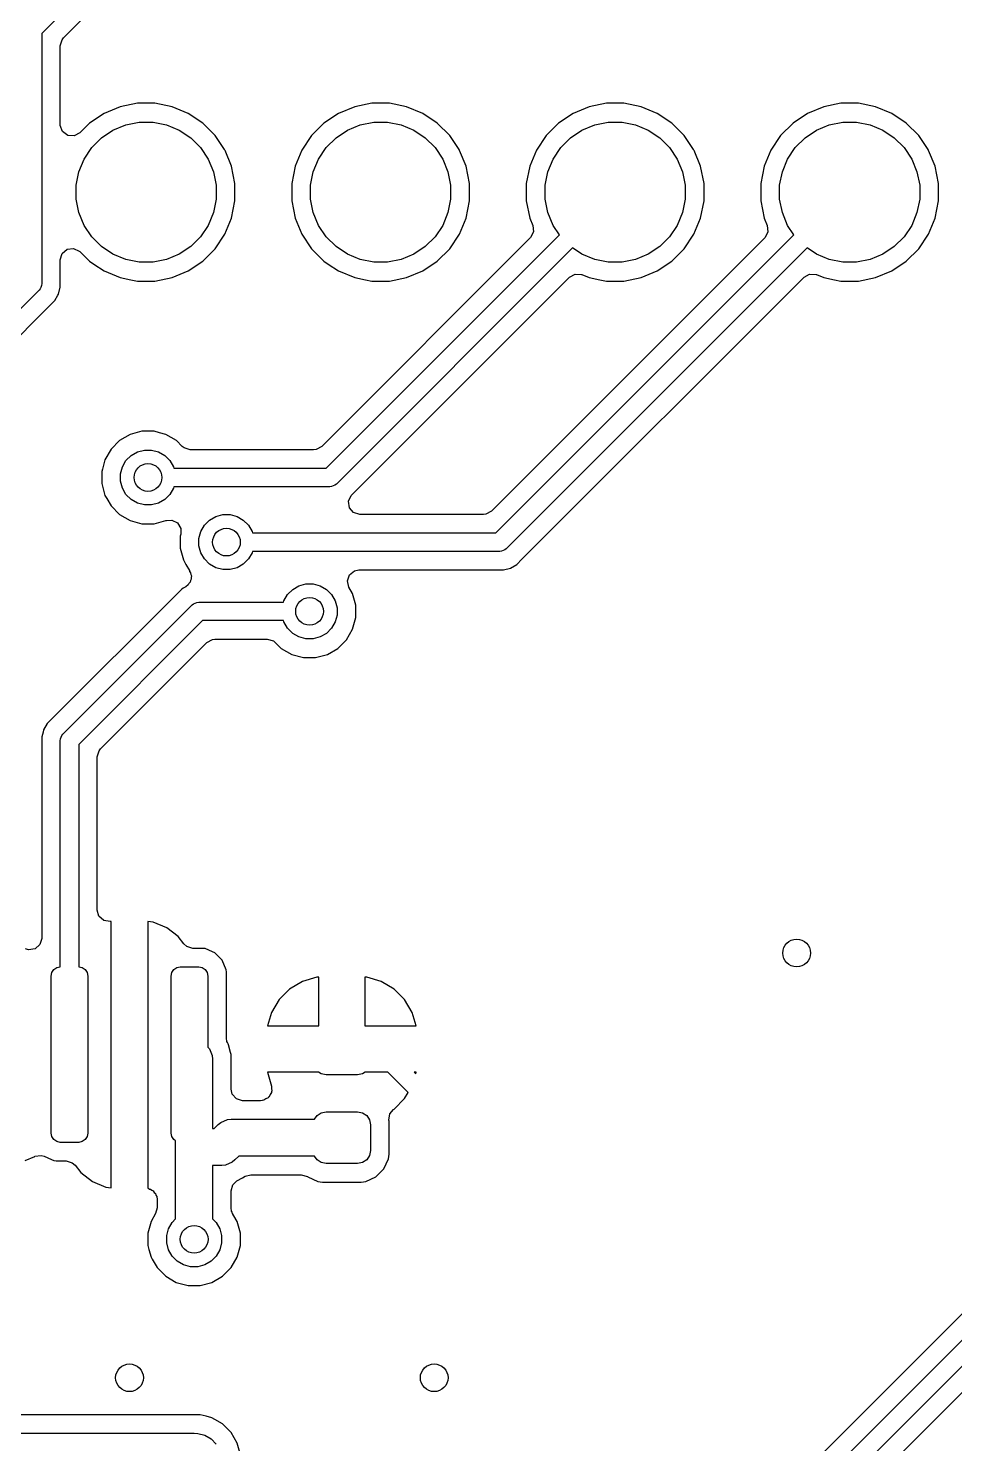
# Model space of a CAD drawing. Header units: inches. Extents: x 2.9 to 6.6, y -4.54 to -2.01.
# Drawn here: x 5.524 to 5.919, y -3.501 to -2.897 of the extents above; entities that cross this region are included whole.
import ezdxf

# ---------------------------------------------------------------- set-up
doc = ezdxf.new("R2010")
doc.units = ezdxf.units.IN
doc.header["$MEASUREMENT"] = 0
doc.layers.add('BLACK', color=7, linetype='CONTINUOUS')

msp = doc.modelspace()

# ---------------------------------------------------------------- linework, layer by layer
at = {"layer": 'BLACK', "linetype": 'CONTINUOUS'}
for p, q in [((5.7768, -2.652), (5.52953, -2.89927)), ((5.53885, -2.90111), (5.65648, -2.78348)), ((5.52953, -2.89927), (5.52953, -3.00591)), ((5.53742, -2.90456), (5.5382, -2.90192)), ((5.5382, -2.90192), (5.53885, -2.90111)), ((5.53742, -2.93815), (5.53742, -2.90456)), ((5.56296, -2.93049), (5.55607, -2.93335)), ((5.57028, -2.92904), (5.56296, -2.93049)), ((5.56296, -2.93049), (5.56296, -2.93049)), ((5.57775, -2.92904), (5.57028, -2.92904)), ((5.57028, -2.92904), (5.57028, -2.92904)), ((5.58507, -2.93049), (5.57775, -2.92904)), ((5.57775, -2.92904), (5.57775, -2.92904)), ((5.59197, -2.93335), (5.58507, -2.93049)), ((5.58507, -2.93049), (5.58507, -2.93049)), ((5.66296, -2.93049), (5.65607, -2.93335)), ((5.67028, -2.92904), (5.66296, -2.93049)), ((5.66296, -2.93049), (5.66296, -2.93049)), ((5.67775, -2.92904), (5.67028, -2.92904)), ((5.67028, -2.92904), (5.67028, -2.92904)), ((5.68507, -2.93049), (5.67775, -2.92904)), ((5.67775, -2.92904), (5.67775, -2.92904)), ((5.69197, -2.93335), (5.68507, -2.93049)), ((5.68507, -2.93049), (5.68507, -2.93049)), ((5.76296, -2.93049), (5.75607, -2.93335)), ((5.77028, -2.92904), (5.76296, -2.93049)), ((5.76296, -2.93049), (5.76296, -2.93049)), ((5.77775, -2.92904), (5.77028, -2.92904)), ((5.77028, -2.92904), (5.77028, -2.92904)), ((5.78507, -2.93049), (5.77775, -2.92904)), ((5.77775, -2.92904), (5.77775, -2.92904)), ((5.79197, -2.93335), (5.78507, -2.93049)), ((5.78507, -2.93049), (5.78507, -2.93049)), ((5.86296, -2.93049), (5.85607, -2.93335)), ((5.87028, -2.92904), (5.86296, -2.93049)), ((5.86296, -2.93049), (5.86296, -2.93049)), ((5.87775, -2.92904), (5.87028, -2.92904)), ((5.87028, -2.92904), (5.87028, -2.92904)), ((5.88507, -2.93049), (5.87775, -2.92904)), ((5.87775, -2.92904), (5.87775, -2.92904)), ((5.89197, -2.93335), (5.88507, -2.93049)), ((5.88507, -2.93049), (5.88507, -2.93049)), ((5.53743, -2.9385), (5.53742, -2.93815)), ((5.53839, -2.94107), (5.53743, -2.9385)), ((5.54986, -2.9375), (5.54576, -2.9416)), ((5.55607, -2.93335), (5.54986, -2.9375)), ((5.54986, -2.9375), (5.54986, -2.9375)), ((5.55987, -2.94047), (5.56531, -2.93822)), ((5.56531, -2.93822), (5.57108, -2.93707)), ((5.57108, -2.93707), (5.57696, -2.93707)), ((5.57696, -2.93707), (5.58272, -2.93822)), ((5.58272, -2.93822), (5.58816, -2.94047)), ((5.59817, -2.9375), (5.59197, -2.93335)), ((5.60345, -2.94277), (5.59817, -2.9375)), ((5.64986, -2.9375), (5.64458, -2.94277)), ((5.65607, -2.93335), (5.64986, -2.9375)), ((5.65987, -2.94047), (5.66531, -2.93822)), ((5.66531, -2.93822), (5.67108, -2.93707)), ((5.67108, -2.93707), (5.67696, -2.93707)), ((5.67696, -2.93707), (5.68272, -2.93822)), ((5.68272, -2.93822), (5.68816, -2.94047)), ((5.69817, -2.9375), (5.69197, -2.93335)), ((5.70345, -2.94277), (5.69817, -2.9375)), ((5.74986, -2.9375), (5.74458, -2.94277)), ((5.75607, -2.93335), (5.74986, -2.9375)), ((5.75987, -2.94047), (5.76531, -2.93822)), ((5.76531, -2.93822), (5.77108, -2.93707)), ((5.77108, -2.93707), (5.77696, -2.93707)), ((5.77696, -2.93707), (5.78272, -2.93822)), ((5.78272, -2.93822), (5.78816, -2.94047)), ((5.79817, -2.9375), (5.79197, -2.93335)), ((5.80345, -2.94277), (5.79817, -2.9375)), ((5.84986, -2.9375), (5.84458, -2.94277)), ((5.85607, -2.93335), (5.84986, -2.9375)), ((5.85987, -2.94047), (5.86531, -2.93822)), ((5.86531, -2.93822), (5.87108, -2.93707)), ((5.87108, -2.93707), (5.87696, -2.93707)), ((5.87696, -2.93707), (5.88272, -2.93822)), ((5.88272, -2.93822), (5.88816, -2.94047)), ((5.89817, -2.9375), (5.89197, -2.93335)), ((5.90345, -2.94277), (5.89817, -2.9375)), ((5.5406, -2.94272), (5.53839, -2.94107)), ((5.54334, -2.94292), (5.5406, -2.94272)), ((5.54576, -2.9416), (5.54334, -2.94292)), ((5.55083, -2.9479), (5.55498, -2.94374)), ((5.55498, -2.94374), (5.55987, -2.94047)), ((5.58816, -2.94047), (5.59305, -2.94374)), ((5.59305, -2.94374), (5.59721, -2.9479)), ((5.60547, -2.9458), (5.60345, -2.94277)), ((5.64458, -2.94277), (5.64043, -2.94898)), ((5.65083, -2.9479), (5.65498, -2.94374)), ((5.65498, -2.94374), (5.65987, -2.94047)), ((5.68816, -2.94047), (5.69305, -2.94374)), ((5.69305, -2.94374), (5.69721, -2.9479)), ((5.70547, -2.9458), (5.70345, -2.94277)), ((5.74458, -2.94277), (5.74043, -2.94898)), ((5.75083, -2.9479), (5.75498, -2.94374)), ((5.75498, -2.94374), (5.75987, -2.94047)), ((5.78816, -2.94047), (5.79305, -2.94374)), ((5.79305, -2.94374), (5.79721, -2.9479)), ((5.80547, -2.9458), (5.80345, -2.94277)), ((5.84458, -2.94277), (5.84043, -2.94898)), ((5.85083, -2.9479), (5.85498, -2.94374)), ((5.85498, -2.94374), (5.85987, -2.94047)), ((5.88816, -2.94047), (5.89305, -2.94374)), ((5.89305, -2.94374), (5.89721, -2.9479)), ((5.90547, -2.9458), (5.90345, -2.94277)), ((5.54756, -2.95279), (5.55083, -2.9479)), ((5.59721, -2.9479), (5.60047, -2.95279)), ((5.60746, -2.94878), (5.60547, -2.9458)), ((5.6076, -2.94898), (5.60746, -2.94878)), ((5.60766, -2.94914), (5.6076, -2.94898)), ((5.61045, -2.95588), (5.60766, -2.94914)), ((5.64043, -2.94898), (5.63758, -2.95588)), ((5.64756, -2.95279), (5.65083, -2.9479)), ((5.69721, -2.9479), (5.70047, -2.95279)), ((5.70746, -2.94878), (5.70547, -2.9458)), ((5.7076, -2.94898), (5.70746, -2.94878)), ((5.70766, -2.94914), (5.7076, -2.94898)), ((5.71045, -2.95588), (5.70766, -2.94914)), ((5.74043, -2.94898), (5.73758, -2.95588)), ((5.74756, -2.95279), (5.75083, -2.9479)), ((5.79721, -2.9479), (5.80047, -2.95279)), ((5.80746, -2.94878), (5.80547, -2.9458)), ((5.8076, -2.94898), (5.80746, -2.94878)), ((5.80766, -2.94914), (5.8076, -2.94898)), ((5.81045, -2.95588), (5.80766, -2.94914)), ((5.84043, -2.94898), (5.83758, -2.95588)), ((5.84756, -2.95279), (5.85083, -2.9479)), ((5.89721, -2.9479), (5.90047, -2.95279)), ((5.90746, -2.94878), (5.90547, -2.9458)), ((5.9076, -2.94898), (5.90746, -2.94878)), ((5.90766, -2.94914), (5.9076, -2.94898)), ((5.91045, -2.95588), (5.90766, -2.94914)), ((5.54531, -2.95822), (5.54756, -2.95279)), ((5.60047, -2.95279), (5.60272, -2.95822)), ((5.61191, -2.9632), (5.61045, -2.95588)), ((5.63758, -2.95588), (5.63612, -2.9632)), ((5.63758, -2.95588), (5.63758, -2.95588)), ((5.64531, -2.95822), (5.64756, -2.95279)), ((5.70047, -2.95279), (5.70272, -2.95822)), ((5.71191, -2.9632), (5.71045, -2.95588)), ((5.73758, -2.95588), (5.73612, -2.9632)), ((5.73758, -2.95588), (5.73758, -2.95588)), ((5.74531, -2.95822), (5.74756, -2.95279)), ((5.80047, -2.95279), (5.80272, -2.95822)), ((5.81191, -2.9632), (5.81045, -2.95588)), ((5.83758, -2.95588), (5.83612, -2.9632)), ((5.83758, -2.95588), (5.83758, -2.95588)), ((5.84531, -2.95822), (5.84756, -2.95279)), ((5.90047, -2.95279), (5.90272, -2.95822)), ((5.91191, -2.9632), (5.91045, -2.95588)), ((5.54416, -2.96399), (5.54531, -2.95822)), ((5.60272, -2.95822), (5.60387, -2.96399)), ((5.64416, -2.96399), (5.64531, -2.95822)), ((5.70272, -2.95822), (5.70387, -2.96399)), ((5.74416, -2.96399), (5.74531, -2.95822)), ((5.80272, -2.95822), (5.80387, -2.96399)), ((5.84416, -2.96399), (5.84531, -2.95822)), ((5.90272, -2.95822), (5.90387, -2.96399)), ((5.54416, -2.96987), (5.54416, -2.96399)), ((5.60387, -2.96399), (5.60387, -2.96987)), ((5.61191, -2.97066), (5.61191, -2.9632)), ((5.61191, -2.9632), (5.61191, -2.9632)), ((5.63612, -2.9632), (5.63612, -2.97066)), ((5.64416, -2.96987), (5.64416, -2.96399)), ((5.70387, -2.96399), (5.70387, -2.96987)), ((5.71191, -2.97066), (5.71191, -2.9632)), ((5.73612, -2.9632), (5.73612, -2.97066)), ((5.74416, -2.96987), (5.74416, -2.96399)), ((5.80387, -2.96399), (5.80387, -2.96987)), ((5.81191, -2.97066), (5.81191, -2.9632)), ((5.83612, -2.9632), (5.83612, -2.97066)), ((5.84416, -2.96987), (5.84416, -2.96399)), ((5.90387, -2.96399), (5.90387, -2.96987)), ((5.91191, -2.97066), (5.91191, -2.9632)), ((5.91191, -2.9632), (5.91191, -2.9632)), ((5.54531, -2.97564), (5.54416, -2.96987)), ((5.60387, -2.96987), (5.60272, -2.97564)), ((5.61045, -2.97798), (5.61191, -2.97066)), ((5.63612, -2.97066), (5.63758, -2.97798)), ((5.64531, -2.97564), (5.64416, -2.96987)), ((5.70387, -2.96987), (5.70272, -2.97564)), ((5.71045, -2.97798), (5.71191, -2.97066)), ((5.73612, -2.97066), (5.73758, -2.97798)), ((5.74531, -2.97564), (5.74416, -2.96987)), ((5.80387, -2.96987), (5.80272, -2.97564)), ((5.81045, -2.97798), (5.81191, -2.97066)), ((5.83612, -2.97066), (5.83758, -2.97798)), ((5.84531, -2.97564), (5.84416, -2.96987)), ((5.90387, -2.96987), (5.90272, -2.97564)), ((5.91045, -2.97798), (5.91191, -2.97066)), ((5.54756, -2.98107), (5.54531, -2.97564)), ((5.55083, -2.98596), (5.54756, -2.98107)), ((5.60047, -2.98107), (5.59721, -2.98596)), ((5.60272, -2.97564), (5.60047, -2.98107)), ((5.6076, -2.98488), (5.61045, -2.97798)), ((5.63758, -2.97798), (5.63758, -2.97798)), ((5.63758, -2.97798), (5.64043, -2.98488)), ((5.64756, -2.98107), (5.64531, -2.97564)), ((5.65083, -2.98596), (5.64756, -2.98107)), ((5.70047, -2.98107), (5.69721, -2.98596)), ((5.70272, -2.97564), (5.70047, -2.98107)), ((5.7076, -2.98488), (5.71045, -2.97798)), ((5.73758, -2.97798), (5.73758, -2.97798)), ((5.73758, -2.97798), (5.73886, -2.98109)), ((5.73886, -2.98109), (5.73916, -2.98382)), ((5.74756, -2.98107), (5.74531, -2.97564)), ((5.75026, -2.98512), (5.74756, -2.98107)), ((5.80047, -2.98107), (5.79721, -2.98596)), ((5.80272, -2.97564), (5.80047, -2.98107)), ((5.8076, -2.98488), (5.81045, -2.97798)), ((5.83758, -2.97798), (5.83758, -2.97798)), ((5.83758, -2.97798), (5.83886, -2.98109)), ((5.83886, -2.98109), (5.83916, -2.98382)), ((5.84756, -2.98107), (5.84531, -2.97564)), ((5.85026, -2.98512), (5.84756, -2.98107)), ((5.90047, -2.98107), (5.89721, -2.98596)), ((5.90272, -2.97564), (5.90047, -2.98107)), ((5.9076, -2.98488), (5.91045, -2.97798)), ((5.55498, -2.99012), (5.55083, -2.98596)), ((5.59721, -2.98596), (5.59305, -2.99012)), ((5.60345, -2.99108), (5.6076, -2.98488)), ((5.64043, -2.98488), (5.64458, -2.99108)), ((5.73781, -2.98641), (5.64889, -3.07532)), ((5.65073, -3.08465), (5.75026, -2.98512)), ((5.65498, -2.99012), (5.65083, -2.98596)), ((5.69721, -2.98596), (5.69305, -2.99012)), ((5.70345, -2.99108), (5.7076, -2.98488)), ((5.83781, -2.98641), (5.72133, -3.10288)), ((5.72317, -3.1122), (5.85026, -2.98512)), ((5.73793, -2.98628), (5.73781, -2.98641)), ((5.73916, -2.98382), (5.73793, -2.98628)), ((5.79721, -2.98596), (5.79305, -2.99012)), ((5.80345, -2.99108), (5.8076, -2.98488)), ((5.83793, -2.98628), (5.83781, -2.98641)), ((5.83916, -2.98382), (5.83793, -2.98628)), ((5.89721, -2.98596), (5.89305, -2.99012)), ((5.90345, -2.99108), (5.9076, -2.98488)), ((5.53742, -2.99571), (5.5382, -2.99307)), ((5.5382, -2.99307), (5.54028, -2.99127)), ((5.54028, -2.99127), (5.543, -2.99088)), ((5.543, -2.99088), (5.5455, -2.99202)), ((5.5455, -2.99202), (5.54576, -2.99226)), ((5.54576, -2.99226), (5.54986, -2.99636)), ((5.55987, -2.99339), (5.55498, -2.99012)), ((5.59305, -2.99012), (5.58816, -2.99339)), ((5.59817, -2.99636), (5.60345, -2.99108)), ((5.64458, -2.99108), (5.64986, -2.99636)), ((5.65987, -2.99339), (5.65498, -2.99012)), ((5.75583, -2.99068), (5.65515, -3.09137)), ((5.69305, -2.99012), (5.68816, -2.99339)), ((5.69817, -2.99636), (5.70345, -2.99108)), ((5.85583, -2.99068), (5.72759, -3.11893)), ((5.75987, -2.99339), (5.75583, -2.99068)), ((5.79305, -2.99012), (5.78816, -2.99339)), ((5.79817, -2.99636), (5.80345, -2.99108)), ((5.85987, -2.99339), (5.85583, -2.99068)), ((5.89305, -2.99012), (5.88816, -2.99339)), ((5.89817, -2.99636), (5.90345, -2.99108)), ((5.53742, -3.00746), (5.53742, -2.99571)), ((5.54986, -2.99636), (5.55171, -2.9976)), ((5.55171, -2.9976), (5.55607, -3.00051)), ((5.56531, -2.99564), (5.55987, -2.99339)), ((5.57108, -2.99678), (5.56531, -2.99564)), ((5.57696, -2.99678), (5.57108, -2.99678)), ((5.58272, -2.99564), (5.57696, -2.99678)), ((5.58816, -2.99339), (5.58272, -2.99564)), ((5.59197, -3.00051), (5.59817, -2.99636)), ((5.64986, -2.99636), (5.65171, -2.9976)), ((5.65171, -2.9976), (5.65607, -3.00051)), ((5.66531, -2.99564), (5.65987, -2.99339)), ((5.67108, -2.99678), (5.66531, -2.99564)), ((5.67696, -2.99678), (5.67108, -2.99678)), ((5.68272, -2.99564), (5.67696, -2.99678)), ((5.68816, -2.99339), (5.68272, -2.99564)), ((5.69197, -3.00051), (5.69817, -2.99636)), ((5.76531, -2.99564), (5.75987, -2.99339)), ((5.77108, -2.99678), (5.76531, -2.99564)), ((5.77696, -2.99678), (5.77108, -2.99678)), ((5.78272, -2.99564), (5.77696, -2.99678)), ((5.78816, -2.99339), (5.78272, -2.99564)), ((5.79197, -3.00051), (5.79817, -2.99636)), ((5.86531, -2.99564), (5.85987, -2.99339)), ((5.87108, -2.99678), (5.86531, -2.99564)), ((5.87696, -2.99678), (5.87108, -2.99678)), ((5.88272, -2.99564), (5.87696, -2.99678)), ((5.88816, -2.99339), (5.88272, -2.99564)), ((5.89197, -3.00051), (5.89817, -2.99636)), ((5.55607, -3.00051), (5.56296, -3.00337)), ((5.56296, -3.00337), (5.5675, -3.00427)), ((5.5675, -3.00427), (5.57028, -3.00482)), ((5.57028, -3.00482), (5.57028, -3.00482)), ((5.57028, -3.00482), (5.57028, -3.00482)), ((5.57028, -3.00482), (5.57775, -3.00482)), ((5.57775, -3.00482), (5.58507, -3.00337)), ((5.57775, -3.00482), (5.57775, -3.00482)), ((5.58507, -3.00337), (5.59197, -3.00051)), ((5.65607, -3.00051), (5.66296, -3.00337)), ((5.66296, -3.00337), (5.6675, -3.00427)), ((5.6675, -3.00427), (5.67028, -3.00482)), ((5.67028, -3.00482), (5.67028, -3.00482)), ((5.67028, -3.00482), (5.67028, -3.00482)), ((5.67028, -3.00482), (5.67775, -3.00482)), ((5.67775, -3.00482), (5.68507, -3.00337)), ((5.67775, -3.00482), (5.67775, -3.00482)), ((5.68486, -3.07282), (5.75454, -3.00314)), ((5.68507, -3.00337), (5.69197, -3.00051)), ((5.73427, -3.12341), (5.85454, -3.00314)), ((5.75454, -3.00314), (5.75695, -3.00182)), ((5.75695, -3.00182), (5.7597, -3.00202)), ((5.7597, -3.00202), (5.75986, -3.00208)), ((5.75986, -3.00208), (5.76296, -3.00337)), ((5.76296, -3.00337), (5.7675, -3.00427)), ((5.7675, -3.00427), (5.77028, -3.00482)), ((5.77028, -3.00482), (5.77028, -3.00482)), ((5.77028, -3.00482), (5.77028, -3.00482)), ((5.77028, -3.00482), (5.77775, -3.00482)), ((5.77775, -3.00482), (5.78507, -3.00337)), ((5.77775, -3.00482), (5.77775, -3.00482)), ((5.78507, -3.00337), (5.79197, -3.00051)), ((5.85454, -3.00314), (5.85695, -3.00182)), ((5.85695, -3.00182), (5.8597, -3.00202)), ((5.8597, -3.00202), (5.85986, -3.00208)), ((5.85986, -3.00208), (5.86296, -3.00337)), ((5.86296, -3.00337), (5.8675, -3.00427)), ((5.8675, -3.00427), (5.87028, -3.00482)), ((5.87028, -3.00482), (5.87028, -3.00482)), ((5.87028, -3.00482), (5.87028, -3.00482)), ((5.87028, -3.00482), (5.87775, -3.00482)), ((5.87775, -3.00482), (5.88507, -3.00337)), ((5.87775, -3.00482), (5.87775, -3.00482)), ((5.88507, -3.00337), (5.89197, -3.00051)), ((5.52837, -3.00869), (5.39841, -3.13866)), ((5.52886, -3.00809), (5.52837, -3.00869)), ((5.52907, -3.0076), (5.52886, -3.00809)), ((5.52945, -3.00667), (5.52907, -3.0076)), ((5.52953, -3.00591), (5.52945, -3.00667)), ((5.53506, -3.01317), (5.53637, -3.01089)), ((5.53637, -3.01089), (5.53662, -3.01047)), ((5.53662, -3.01047), (5.53742, -3.00746)), ((5.47108, -3.07715), (5.53506, -3.01317)), ((5.5672, -3.07022), (5.5627, -3.07282)), ((5.57221, -3.06888), (5.5672, -3.07022)), ((5.5774, -3.06888), (5.57221, -3.06888)), ((5.57969, -3.06949), (5.5774, -3.06888)), ((5.58241, -3.07022), (5.57969, -3.06949)), ((5.58466, -3.07152), (5.58241, -3.07022)), ((5.5869, -3.07282), (5.58466, -3.07152)), ((5.55904, -3.07648), (5.55644, -3.08098)), ((5.5627, -3.07282), (5.55904, -3.07648)), ((5.55904, -3.07648), (5.55904, -3.07648)), ((5.5627, -3.07282), (5.5627, -3.07282)), ((5.56761, -3.07921), (5.57028, -3.07767)), ((5.57028, -3.07767), (5.57326, -3.07687)), ((5.57326, -3.07687), (5.57634, -3.07687)), ((5.57634, -3.07687), (5.57932, -3.07767)), ((5.57932, -3.07767), (5.58199, -3.07921)), ((5.5869, -3.07282), (5.5869, -3.07282)), ((5.58941, -3.07532), (5.5869, -3.07282)), ((5.59022, -3.07598), (5.58941, -3.07532)), ((5.59286, -3.07675), (5.59022, -3.07598)), ((5.64544, -3.07675), (5.59286, -3.07675)), ((5.64648, -3.07664), (5.64544, -3.07675)), ((5.64889, -3.07532), (5.64648, -3.07664)), ((5.66183, -3.09585), (5.68486, -3.07282)), ((5.55644, -3.08098), (5.55535, -3.08506)), ((5.56389, -3.08406), (5.56543, -3.08139)), ((5.56543, -3.08139), (5.56761, -3.07921)), ((5.58199, -3.07921), (5.58417, -3.08139)), ((5.58417, -3.08139), (5.58572, -3.08406)), ((5.55535, -3.08506), (5.5551, -3.08599)), ((5.5551, -3.08599), (5.5551, -3.09118)), ((5.56309, -3.08704), (5.56389, -3.08406)), ((5.56309, -3.09012), (5.56309, -3.08704)), ((5.58572, -3.08406), (5.58587, -3.08465)), ((5.58587, -3.08465), (5.65073, -3.08465)), ((5.5551, -3.09118), (5.55556, -3.09291)), ((5.55556, -3.09291), (5.55644, -3.09619)), ((5.56389, -3.0931), (5.56309, -3.09012)), ((5.56543, -3.09577), (5.56389, -3.0931)), ((5.56761, -3.09795), (5.56543, -3.09577)), ((5.58417, -3.09577), (5.58199, -3.09795)), ((5.58572, -3.0931), (5.58417, -3.09577)), ((5.58587, -3.09252), (5.58572, -3.0931)), ((5.65236, -3.09252), (5.58587, -3.09252)), ((5.65313, -3.09244), (5.65236, -3.09252)), ((5.65455, -3.09186), (5.65313, -3.09244)), ((5.65515, -3.09137), (5.65455, -3.09186)), ((5.55644, -3.09619), (5.55726, -3.0976)), ((5.55726, -3.0976), (5.55904, -3.10068)), ((5.55904, -3.10068), (5.5627, -3.10435)), ((5.57028, -3.09949), (5.56761, -3.09795)), ((5.57326, -3.10029), (5.57028, -3.09949)), ((5.57634, -3.10029), (5.57326, -3.10029)), ((5.57932, -3.09949), (5.57634, -3.10029)), ((5.58199, -3.09795), (5.57932, -3.09949)), ((5.66032, -3.09873), (5.66146, -3.09623)), ((5.66071, -3.10146), (5.66032, -3.09873)), ((5.66251, -3.10354), (5.66071, -3.10146)), ((5.66146, -3.09623), (5.6617, -3.09598)), ((5.6617, -3.09598), (5.66183, -3.09585)), ((5.5627, -3.10435), (5.5672, -3.10694)), ((5.5672, -3.10694), (5.57221, -3.10829)), ((5.5774, -3.10829), (5.58241, -3.10694)), ((5.58241, -3.10694), (5.58272, -3.10686)), ((5.58241, -3.10694), (5.58241, -3.10694)), ((5.58272, -3.10686), (5.58275, -3.10698)), ((5.58275, -3.10698), (5.58491, -3.10675)), ((5.58491, -3.10675), (5.58737, -3.10798)), ((5.5989, -3.10895), (5.60108, -3.10677)), ((5.60108, -3.10677), (5.60375, -3.10523)), ((5.60375, -3.10523), (5.60673, -3.10443)), ((5.60673, -3.10443), (5.60981, -3.10443)), ((5.60981, -3.10443), (5.61279, -3.10523)), ((5.61279, -3.10523), (5.61546, -3.10677)), ((5.61546, -3.10677), (5.61764, -3.10895)), ((5.66515, -3.10431), (5.66251, -3.10354)), ((5.71788, -3.10431), (5.66515, -3.10431)), ((5.71892, -3.1042), (5.71788, -3.10431)), ((5.72133, -3.10288), (5.71892, -3.1042)), ((5.57221, -3.10829), (5.57221, -3.10829)), ((5.57221, -3.10829), (5.5774, -3.10829)), ((5.5774, -3.10829), (5.5774, -3.10829)), ((5.58737, -3.10798), (5.58877, -3.11034)), ((5.58876, -3.11281), (5.58856, -3.11355)), ((5.58856, -3.11355), (5.58856, -3.11874)), ((5.58877, -3.11034), (5.58876, -3.11281)), ((5.59656, -3.1146), (5.59736, -3.11162)), ((5.59736, -3.11162), (5.5989, -3.10895)), ((5.61764, -3.10895), (5.61918, -3.11162)), ((5.61918, -3.11162), (5.61934, -3.1122)), ((5.61934, -3.1122), (5.72317, -3.1122)), ((5.58856, -3.11874), (5.58991, -3.12375)), ((5.59656, -3.11768), (5.59656, -3.1146)), ((5.59736, -3.12066), (5.59656, -3.11768)), ((5.72699, -3.11942), (5.72557, -3.12)), ((5.72759, -3.11893), (5.72699, -3.11942)), ((5.58991, -3.12375), (5.59098, -3.12561)), ((5.59098, -3.12561), (5.5925, -3.12824)), ((5.5989, -3.12333), (5.59736, -3.12066)), ((5.60108, -3.12551), (5.5989, -3.12333)), ((5.60375, -3.12705), (5.60108, -3.12551)), ((5.61546, -3.12551), (5.61279, -3.12705)), ((5.61764, -3.12333), (5.61546, -3.12551)), ((5.61918, -3.12066), (5.61764, -3.12333)), ((5.61934, -3.12008), (5.61918, -3.12066)), ((5.7248, -3.12008), (5.61934, -3.12008)), ((5.72557, -3.12), (5.7248, -3.12008)), ((5.72937, -3.12717), (5.73207, -3.12561)), ((5.73207, -3.12561), (5.73427, -3.12341)), ((5.5925, -3.12824), (5.5925, -3.12824)), ((5.5925, -3.12824), (5.59266, -3.12852)), ((5.59266, -3.12852), (5.59255, -3.12858)), ((5.59255, -3.12858), (5.59257, -3.12865)), ((5.59257, -3.12865), (5.59299, -3.12918)), ((5.59325, -3.13191), (5.59292, -3.13256)), ((5.59299, -3.12918), (5.59306, -3.1299)), ((5.59306, -3.1299), (5.59332, -3.13058)), ((5.59332, -3.13058), (5.59319, -3.13124)), ((5.59319, -3.13124), (5.59325, -3.13191)), ((5.60673, -3.12785), (5.60375, -3.12705)), ((5.60981, -3.12785), (5.60673, -3.12785)), ((5.61279, -3.12705), (5.60981, -3.12785)), ((5.65982, -3.13262), (5.66072, -3.13002)), ((5.66072, -3.13002), (5.66288, -3.12832)), ((5.66288, -3.12832), (5.66469, -3.12797)), ((5.66469, -3.12797), (5.72636, -3.12797)), ((5.72636, -3.12797), (5.72937, -3.12717)), ((5.72636, -3.12797), (5.72636, -3.12797)), ((5.58919, -3.1362), (5.53187, -3.19352)), ((5.58988, -3.13581), (5.58919, -3.1362)), ((5.58919, -3.1362), (5.58919, -3.1362)), ((5.59034, -3.13554), (5.58988, -3.13581)), ((5.58988, -3.13581), (5.58988, -3.13581)), ((5.5909, -3.13522), (5.59034, -3.13554)), ((5.59199, -3.13436), (5.5909, -3.13522)), ((5.59229, -3.13377), (5.59199, -3.13436)), ((5.59277, -3.13328), (5.59229, -3.13377)), ((5.59292, -3.13256), (5.59277, -3.13328)), ((5.63433, -3.13848), (5.63651, -3.1363)), ((5.63651, -3.1363), (5.63918, -3.13476)), ((5.63918, -3.13476), (5.64216, -3.13396)), ((5.64216, -3.13396), (5.64524, -3.13396)), ((5.64524, -3.13396), (5.64822, -3.13476)), ((5.64822, -3.13476), (5.65089, -3.1363)), ((5.65089, -3.1363), (5.65307, -3.13848)), ((5.66046, -3.1353), (5.65982, -3.13262)), ((5.66206, -3.13806), (5.66046, -3.1353)), ((5.66341, -3.14308), (5.66206, -3.13806)), ((5.53855, -3.198), (5.59367, -3.14289)), ((5.59367, -3.14289), (5.59427, -3.1424)), ((5.59427, -3.1424), (5.59569, -3.14181)), ((5.59569, -3.14181), (5.59646, -3.14173)), ((5.59646, -3.14173), (5.63263, -3.14173)), ((5.63263, -3.14173), (5.63279, -3.14115)), ((5.63279, -3.14115), (5.63433, -3.13848)), ((5.65307, -3.13848), (5.65461, -3.14115)), ((5.65461, -3.14115), (5.65541, -3.14413)), ((5.66341, -3.14826), (5.66341, -3.14308)), ((5.59809, -3.14961), (5.54528, -3.20242)), ((5.63263, -3.14961), (5.59809, -3.14961)), ((5.63279, -3.15019), (5.63263, -3.14961)), ((5.65541, -3.14721), (5.65461, -3.15019)), ((5.65541, -3.14413), (5.65541, -3.14721)), ((5.66206, -3.15328), (5.66341, -3.14826)), ((5.63433, -3.15286), (5.63279, -3.15019)), ((5.63651, -3.15504), (5.63433, -3.15286)), ((5.63918, -3.15658), (5.63651, -3.15504)), ((5.65089, -3.15504), (5.64822, -3.15658)), ((5.65307, -3.15286), (5.65089, -3.15504)), ((5.65461, -3.15019), (5.65307, -3.15286)), ((5.65947, -3.15777), (5.66206, -3.15328)), ((5.5546, -3.20426), (5.59993, -3.15893)), ((5.59993, -3.15893), (5.60234, -3.15761)), ((5.60234, -3.15761), (5.60338, -3.1575)), ((5.60338, -3.1575), (5.62564, -3.1575)), ((5.62564, -3.1575), (5.62828, -3.15827)), ((5.62828, -3.15827), (5.62909, -3.15893)), ((5.62909, -3.15893), (5.6316, -3.16144)), ((5.6316, -3.16144), (5.6361, -3.16403)), ((5.64216, -3.15738), (5.63918, -3.15658)), ((5.64524, -3.15738), (5.64216, -3.15738)), ((5.64822, -3.15658), (5.64524, -3.15738)), ((5.65131, -3.16403), (5.6558, -3.16144)), ((5.6558, -3.16144), (5.65947, -3.15777)), ((5.6361, -3.16403), (5.64111, -3.16537)), ((5.64111, -3.16537), (5.64111, -3.16537)), ((5.64111, -3.16537), (5.64629, -3.16537)), ((5.64629, -3.16537), (5.65131, -3.16403)), ((5.64629, -3.16537), (5.64629, -3.16537)), ((5.53006, -3.19715), (5.52952, -3.19917)), ((5.53031, -3.19622), (5.53006, -3.19715)), ((5.53187, -3.19352), (5.53031, -3.19622)), ((5.53031, -3.19622), (5.53031, -3.19622)), ((5.53187, -3.19352), (5.53187, -3.19352)), ((5.53807, -3.1986), (5.53855, -3.198)), ((5.52952, -3.19917), (5.52951, -3.19923)), ((5.52951, -3.19923), (5.52951, -3.28509)), ((5.5374, -3.20079), (5.53748, -3.20002)), ((5.5374, -3.29724), (5.5374, -3.20079)), ((5.53748, -3.20002), (5.53807, -3.1986)), ((5.54528, -3.20242), (5.54528, -3.29724)), ((5.55394, -3.20507), (5.5546, -3.20426)), ((5.55317, -3.20771), (5.55394, -3.20507)), ((5.55317, -3.27308), (5.55317, -3.20771)), ((5.55391, -3.27567), (5.55317, -3.27308)), ((5.55597, -3.2775), (5.55391, -3.27567)), ((5.55869, -3.27792), (5.55597, -3.2775)), ((5.55906, -3.27787), (5.55869, -3.27792)), ((5.55906, -3.39142), (5.55906, -3.27787)), ((5.57703, -3.27817), (5.5748, -3.27787)), ((5.5748, -3.27787), (5.5748, -3.39142)), ((5.58278, -3.28055), (5.57703, -3.27817)), ((5.58771, -3.28433), (5.58278, -3.28055)), ((5.52873, -3.28773), (5.52665, -3.28953)), ((5.52951, -3.28509), (5.52873, -3.28773)), ((5.5901, -3.28744), (5.58771, -3.28433)), ((5.59133, -3.28858), (5.5901, -3.28744)), ((5.59397, -3.28935), (5.59133, -3.28858)), ((5.52393, -3.28993), (5.52265, -3.28956)), ((5.52665, -3.28953), (5.52393, -3.28993)), ((5.59822, -3.28935), (5.59397, -3.28935)), ((5.59921, -3.28947), (5.59822, -3.28935)), ((5.60238, -3.29086), (5.59921, -3.28947)), ((5.60326, -3.29125), (5.60238, -3.29086)), ((5.60639, -3.29438), (5.60326, -3.29125)), ((5.60817, -3.29843), (5.60639, -3.29438)), ((5.53346, -3.30118), (5.53376, -3.29967)), ((5.53376, -3.29967), (5.53462, -3.2984)), ((5.53462, -3.2984), (5.53589, -3.29754)), ((5.53589, -3.29754), (5.5374, -3.29724)), ((5.54528, -3.29724), (5.54678, -3.29754)), ((5.54678, -3.29754), (5.54806, -3.2984)), ((5.54806, -3.2984), (5.54891, -3.29967)), ((5.54891, -3.29967), (5.54921, -3.30118)), ((5.58465, -3.30118), (5.58495, -3.29967)), ((5.58495, -3.29967), (5.5858, -3.2984)), ((5.5858, -3.2984), (5.58708, -3.29754)), ((5.58708, -3.29754), (5.58858, -3.29724)), ((5.58858, -3.29724), (5.59646, -3.29724)), ((5.59646, -3.29724), (5.59796, -3.29754)), ((5.59796, -3.29754), (5.59924, -3.2984)), ((5.59924, -3.2984), (5.60009, -3.29967)), ((5.60009, -3.29967), (5.60039, -3.30118)), ((5.60829, -3.29941), (5.60817, -3.29843)), ((5.60817, -3.29843), (5.60817, -3.29843)), ((5.60817, -3.29843), (5.60817, -3.29843)), ((5.60829, -3.29942), (5.60829, -3.29941)), ((5.60829, -3.29941), (5.60829, -3.29941)), ((5.60829, -3.32244), (5.60829, -3.29942)), ((5.53346, -3.36811), (5.53346, -3.30118)), ((5.54921, -3.30118), (5.54921, -3.36811)), ((5.58465, -3.36811), (5.58465, -3.30118)), ((5.60039, -3.30118), (5.60039, -3.33146)), ((5.63522, -3.3067), (5.63072, -3.31121)), ((5.6407, -3.30346), (5.63522, -3.3067)), ((5.63522, -3.3067), (5.63522, -3.3067)), ((5.64681, -3.30169), (5.6407, -3.30346)), ((5.6407, -3.30346), (5.6407, -3.30346)), ((5.64764, -3.30162), (5.64681, -3.30169)), ((5.64681, -3.30169), (5.64681, -3.30169)), ((5.64764, -3.32237), (5.64764, -3.30162)), ((5.64764, -3.30162), (5.64764, -3.30162)), ((5.66815, -3.30169), (5.66732, -3.30162)), ((5.66732, -3.30162), (5.66732, -3.32237)), ((5.67426, -3.30346), (5.66815, -3.30169)), ((5.66815, -3.30169), (5.66815, -3.30169)), ((5.67974, -3.3067), (5.67426, -3.30346)), ((5.67426, -3.30346), (5.67426, -3.30346)), ((5.68424, -3.31121), (5.67974, -3.3067)), ((5.67974, -3.3067), (5.67974, -3.3067)), ((5.63072, -3.31121), (5.62748, -3.31669)), ((5.63072, -3.31121), (5.63072, -3.31121)), ((5.68748, -3.31669), (5.68424, -3.31121)), ((5.68424, -3.31121), (5.68424, -3.31121)), ((5.62748, -3.31669), (5.62581, -3.32244)), ((5.68915, -3.32244), (5.68748, -3.31669)), ((5.60829, -3.32767), (5.60829, -3.32244)), ((5.62581, -3.32244), (5.64754, -3.32244)), ((5.64754, -3.32244), (5.64764, -3.32237)), ((5.66732, -3.32237), (5.66742, -3.32244)), ((5.66742, -3.32244), (5.68915, -3.32244)), ((5.60849, -3.32905), (5.60829, -3.32767)), ((5.60878, -3.3295), (5.60849, -3.32905)), ((5.60894, -3.33011), (5.60878, -3.3295)), ((5.60918, -3.33053), (5.60894, -3.33011)), ((5.61006, -3.3338), (5.60918, -3.33053)), ((5.60039, -3.33146), (5.60104, -3.33224)), ((5.60104, -3.33224), (5.60221, -3.33508)), ((5.60221, -3.33508), (5.60236, -3.33661)), ((5.60236, -3.33661), (5.60236, -3.36614)), ((5.61026, -3.33454), (5.61006, -3.3338)), ((5.61026, -3.33908), (5.61026, -3.33454)), ((5.61026, -3.34943), (5.61026, -3.33908)), ((5.61026, -3.33908), (5.61026, -3.33908)), ((5.64754, -3.34213), (5.62581, -3.34213)), ((5.62581, -3.34213), (5.62753, -3.34807)), ((5.64868, -3.34289), (5.64754, -3.34213)), ((5.65079, -3.34331), (5.64868, -3.34289)), ((5.66628, -3.34289), (5.66417, -3.34331)), ((5.66742, -3.34213), (5.66628, -3.34289)), ((5.67711, -3.34213), (5.66742, -3.34213)), ((5.68577, -3.35078), (5.67711, -3.34213)), ((5.68915, -3.34213), (5.68824, -3.34213)), ((5.68824, -3.34213), (5.68895, -3.34283)), ((5.68895, -3.34283), (5.68915, -3.34213)), ((5.62753, -3.34807), (5.62753, -3.3491)), ((5.62753, -3.3491), (5.62768, -3.35012)), ((5.66417, -3.34331), (5.65079, -3.34331)), ((5.6107, -3.35146), (5.61026, -3.34943)), ((5.6125, -3.35354), (5.6107, -3.35146)), ((5.61514, -3.35431), (5.6125, -3.35354)), ((5.62284, -3.35431), (5.61514, -3.35431)), ((5.62353, -3.35426), (5.62284, -3.35431)), ((5.62369, -3.35419), (5.62353, -3.35426)), ((5.62422, -3.35411), (5.62369, -3.35419)), ((5.62509, -3.35355), (5.62422, -3.35411)), ((5.62603, -3.35313), (5.62509, -3.35355)), ((5.62623, -3.35282), (5.62603, -3.35313)), ((5.62653, -3.35263), (5.62623, -3.35282)), ((5.62696, -3.35169), (5.62653, -3.35263)), ((5.62753, -3.35082), (5.62696, -3.35169)), ((5.62768, -3.35012), (5.62753, -3.35045)), ((5.62753, -3.35045), (5.62753, -3.35082)), ((5.67974, -3.35786), (5.68424, -3.35336)), ((5.68424, -3.35336), (5.68577, -3.35078)), ((5.68424, -3.35336), (5.68424, -3.35336)), ((5.64586, -3.3622), (5.64689, -3.36067)), ((5.64689, -3.36067), (5.64868, -3.35947)), ((5.64868, -3.35947), (5.65079, -3.35906)), ((5.65079, -3.35906), (5.66417, -3.35906)), ((5.66417, -3.35906), (5.66628, -3.35947)), ((5.66628, -3.35947), (5.66807, -3.36067)), ((5.66807, -3.36067), (5.66927, -3.36246)), ((5.67753, -3.36262), (5.67795, -3.3599)), ((5.67795, -3.3599), (5.67954, -3.35811)), ((5.6795, -3.35805), (5.67974, -3.35786)), ((5.67954, -3.35811), (5.6795, -3.35805)), ((5.60236, -3.36614), (5.60304, -3.36614)), ((5.60304, -3.36614), (5.60467, -3.36451)), ((5.60467, -3.36451), (5.60586, -3.36353)), ((5.60586, -3.36353), (5.6087, -3.36236)), ((5.6087, -3.36236), (5.61024, -3.3622)), ((5.61024, -3.3622), (5.64586, -3.3622)), ((5.66927, -3.36246), (5.66969, -3.36457)), ((5.66969, -3.36457), (5.66969, -3.37559)), ((5.67758, -3.363), (5.67753, -3.36262)), ((5.67758, -3.37716), (5.67758, -3.363)), ((5.53376, -3.36962), (5.53346, -3.36811)), ((5.53462, -3.37089), (5.53376, -3.36962)), ((5.53589, -3.37175), (5.53462, -3.37089)), ((5.5374, -3.37205), (5.53589, -3.37175)), ((5.54528, -3.37205), (5.5374, -3.37205)), ((5.54678, -3.37175), (5.54528, -3.37205)), ((5.54806, -3.37089), (5.54678, -3.37175)), ((5.54891, -3.36962), (5.54806, -3.37089)), ((5.54921, -3.36811), (5.54891, -3.36962)), ((5.58495, -3.36962), (5.58465, -3.36811)), ((5.5858, -3.37089), (5.58495, -3.36962)), ((5.58661, -3.37144), (5.5858, -3.37089)), ((5.58661, -3.37402), (5.58661, -3.37144)), ((5.52244, -3.37983), (5.52649, -3.37804)), ((5.52649, -3.37804), (5.52657, -3.378)), ((5.52649, -3.37804), (5.52649, -3.37804)), ((5.52657, -3.378), (5.5293, -3.37765)), ((5.5293, -3.37765), (5.53052, -3.378)), ((5.53052, -3.378), (5.53362, -3.37937)), ((5.53362, -3.37937), (5.53465, -3.37983)), ((5.58661, -3.4047), (5.58661, -3.37402)), ((5.6135, -3.37795), (5.61187, -3.37958)), ((5.64586, -3.37795), (5.6135, -3.37795)), ((5.64689, -3.37949), (5.64586, -3.37795)), ((5.66927, -3.3777), (5.66807, -3.37949)), ((5.66969, -3.37559), (5.66927, -3.3777)), ((5.67532, -3.3834), (5.67732, -3.37911)), ((5.67732, -3.37911), (5.67758, -3.37716)), ((5.53465, -3.37983), (5.53564, -3.37994)), ((5.53564, -3.37994), (5.53989, -3.37994)), ((5.53989, -3.37994), (5.54253, -3.38072)), ((5.54253, -3.38072), (5.54376, -3.38185)), ((5.54376, -3.38185), (5.54614, -3.38496)), ((5.54614, -3.38496), (5.55108, -3.38874)), ((5.6063, -3.38189), (5.60236, -3.38189)), ((5.60236, -3.38189), (5.60236, -3.4047)), ((5.60784, -3.38174), (5.6063, -3.38189)), ((5.61067, -3.38056), (5.60784, -3.38174)), ((5.61187, -3.37958), (5.61067, -3.38056)), ((5.64868, -3.38068), (5.64689, -3.37949)), ((5.65079, -3.3811), (5.64868, -3.38068)), ((5.66417, -3.3811), (5.65079, -3.3811)), ((5.66628, -3.38068), (5.66417, -3.3811)), ((5.66807, -3.37949), (5.66628, -3.38068)), ((5.67198, -3.38674), (5.67532, -3.3834)), ((5.55108, -3.38874), (5.55683, -3.39112)), ((5.55683, -3.39112), (5.55683, -3.39112)), ((5.55683, -3.39112), (5.55906, -3.39142)), ((5.55906, -3.39142), (5.55906, -3.39142)), ((5.5748, -3.39142), (5.57544, -3.39198)), ((5.61026, -3.39276), (5.61103, -3.39012)), ((5.61103, -3.39012), (5.6127, -3.38853)), ((5.6127, -3.38853), (5.61505, -3.38717)), ((5.61505, -3.38717), (5.61621, -3.3865)), ((5.61621, -3.3865), (5.61865, -3.38585)), ((5.61865, -3.38585), (5.64016, -3.38585)), ((5.64016, -3.38585), (5.6428, -3.38662)), ((5.6428, -3.38662), (5.64296, -3.38673)), ((5.64296, -3.38673), (5.64298, -3.38674)), ((5.64298, -3.38674), (5.64298, -3.38674)), ((5.64298, -3.38674), (5.64298, -3.38674)), ((5.64298, -3.38674), (5.64726, -3.38874)), ((5.64726, -3.38874), (5.64922, -3.389)), ((5.64922, -3.389), (5.66574, -3.389)), ((5.66574, -3.389), (5.6677, -3.38874)), ((5.6677, -3.38874), (5.67198, -3.38674)), ((5.57544, -3.39198), (5.57592, -3.39205)), ((5.57592, -3.39205), (5.57642, -3.3925)), ((5.57642, -3.3925), (5.57704, -3.39278)), ((5.57704, -3.39278), (5.57743, -3.39339)), ((5.57743, -3.39339), (5.57798, -3.39388)), ((5.57798, -3.39388), (5.57817, -3.39454)), ((5.57817, -3.39454), (5.57852, -3.39509)), ((5.57852, -3.39509), (5.57872, -3.39647)), ((5.57872, -3.39647), (5.57872, -3.39998)), ((5.61026, -3.39998), (5.61026, -3.39276)), ((5.57807, -3.40242), (5.57613, -3.40578)), ((5.57872, -3.39998), (5.57807, -3.40242)), ((5.61045, -3.40135), (5.61026, -3.39998)), ((5.61075, -3.40181), (5.61045, -3.40135)), ((5.61091, -3.40242), (5.61075, -3.40181)), ((5.61243, -3.40505), (5.61091, -3.40242)), ((5.57613, -3.40578), (5.57478, -3.41079)), ((5.57613, -3.40578), (5.57613, -3.40578)), ((5.57613, -3.40578), (5.57613, -3.40578)), ((5.57613, -3.40578), (5.57613, -3.40578)), ((5.58278, -3.41184), (5.58358, -3.40887)), ((5.58358, -3.40887), (5.58512, -3.4062)), ((5.58512, -3.4062), (5.58661, -3.4047)), ((5.60236, -3.4047), (5.60386, -3.4062)), ((5.60386, -3.4062), (5.6054, -3.40887)), ((5.6054, -3.40887), (5.6062, -3.41184)), ((5.61285, -3.40578), (5.61243, -3.40505)), ((5.61419, -3.41079), (5.61285, -3.40578)), ((5.57478, -3.41079), (5.57478, -3.41598)), ((5.58278, -3.41493), (5.58278, -3.41184)), ((5.58358, -3.41791), (5.58278, -3.41493)), ((5.6062, -3.41493), (5.6054, -3.41791)), ((5.6062, -3.41184), (5.6062, -3.41493)), ((5.61419, -3.41598), (5.61419, -3.41079)), ((5.95327, -3.41385), (5.69732, -3.66981)), ((5.57478, -3.41598), (5.57524, -3.4177)), ((5.57524, -3.4177), (5.57613, -3.42099)), ((5.57613, -3.42099), (5.57664, -3.42189)), ((5.58512, -3.42058), (5.58358, -3.41791)), ((5.5873, -3.42276), (5.58512, -3.42058)), ((5.60386, -3.42058), (5.60168, -3.42276)), ((5.6054, -3.41791), (5.60386, -3.42058)), ((5.61026, -3.42548), (5.61285, -3.42099)), ((5.61285, -3.42099), (5.61419, -3.41598)), ((5.69916, -3.67913), (5.9626, -3.41569)), ((5.96932, -3.42011), (5.70357, -3.68585)), ((5.57664, -3.42189), (5.57872, -3.42548)), ((5.57872, -3.42548), (5.58239, -3.42915)), ((5.58997, -3.4243), (5.5873, -3.42276)), ((5.59295, -3.4251), (5.58997, -3.4243)), ((5.59603, -3.4251), (5.59295, -3.4251)), ((5.59901, -3.4243), (5.59603, -3.4251)), ((5.60168, -3.42276), (5.59901, -3.4243)), ((5.60659, -3.42915), (5.61026, -3.42548)), ((5.71025, -3.69034), (5.976, -3.42459)), ((5.58239, -3.42915), (5.58688, -3.43175)), ((5.58688, -3.43175), (5.59189, -3.43309)), ((5.59189, -3.43309), (5.59189, -3.43309)), ((5.59189, -3.43309), (5.59708, -3.43309)), ((5.59708, -3.43309), (5.60209, -3.43175)), ((5.59708, -3.43309), (5.59708, -3.43309)), ((5.60209, -3.43175), (5.60659, -3.42915)), ((5.59708, -3.48817), (3.48522, -3.48817)), ((5.59959, -3.48884), (5.59708, -3.48817)), ((5.59708, -3.48817), (5.59708, -3.48817)), ((5.60209, -3.48951), (5.59959, -3.48884)), ((5.60335, -3.49024), (5.60209, -3.48951)), ((5.60659, -3.49211), (5.60335, -3.49024)), ((5.61026, -3.49578), (5.60659, -3.49211)), ((5.12992, -3.49606), (5.56693, -3.49606)), ((5.56693, -3.49606), (5.59449, -3.49606)), ((5.59449, -3.49606), (5.59603, -3.49616)), ((5.59603, -3.49616), (5.59901, -3.49696)), ((5.59901, -3.49696), (5.60168, -3.4985)), ((5.60168, -3.4985), (5.60386, -3.50068)), ((5.61285, -3.50027), (5.61026, -3.49578)), ((5.61419, -3.50528), (5.61285, -3.50027))]:
    msp.add_line(p, q, dxfattribs=at)
at = {"layer": 'BLACK'}
for centre in [(5.5748, -3.08858), (5.60827, -3.11614), (5.6437, -3.14567), (5.85138, -3.29134), (5.59449, -3.41339), (5.56693, -3.47244), (5.69685, -3.47244)]:
    msp.add_circle(centre, 0.00591, dxfattribs=at)

doc.saveas('drawing.dxf')
